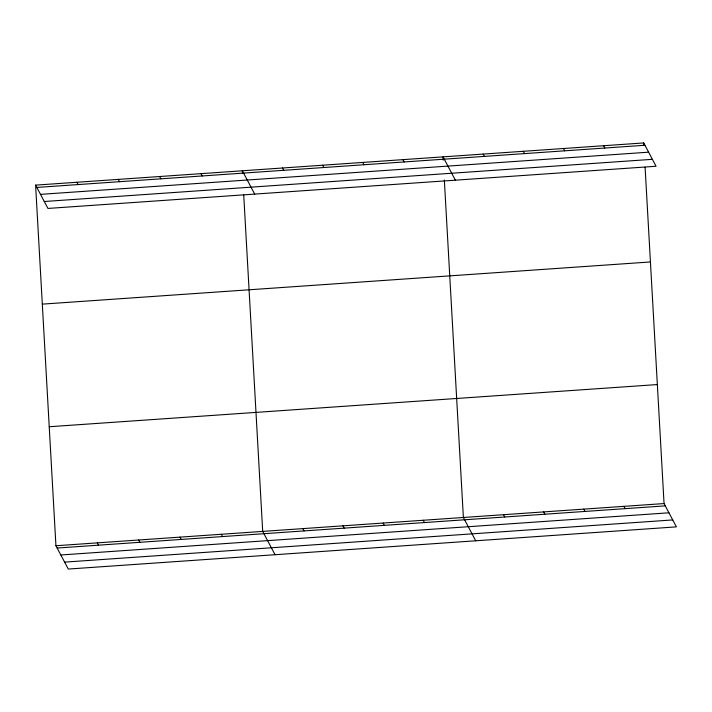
<?xml version="1.0" encoding="UTF-8"?>
<svg xmlns="http://www.w3.org/2000/svg" width="712" height="712" viewBox="0 0 712 712"><rect width="100%" height="100%" fill="white"/><g stroke="black" fill="none" stroke-linecap="round" stroke-linejoin="round"><path stroke-width="1.07" d="M35.6 185.129L643.719 142.943L656.063 166.261L47.944 208.438L35.6 185.129L55.937 545.739L68.281 569.057L676.4 526.871L664.056 503.562L645.09 167.186M36.819 187.434L644.938 145.257M40.495 194.367L648.614 152.181M44.269 201.505L652.388 159.328M42.311 304.131L650.43 261.954M49.226 426.737L657.345 384.56M55.937 545.739L664.056 503.562M57.156 548.044L665.275 505.867M60.831 554.977L668.951 512.8M64.614 562.124L672.733 519.938M603.58 145.729L604.808 148.034M563.45 148.514L564.669 150.819M523.311 151.3L524.53 153.605M483.172 154.086L484.4 156.391M455.386 180.18L443.042 156.863L443.229 160.173M623.926 506.348L625.145 508.653M402.903 159.648L404.122 161.953M583.787 509.133L585.006 511.438M362.764 162.434L363.992 164.739M543.648 511.91L544.867 514.215M322.634 165.22L323.853 167.525M503.517 514.696L504.737 517.001M282.495 168.005L283.714 170.31M475.723 540.791L463.378 517.482L444.341 180.002M254.7 194.1L242.365 170.782L242.481 172.989M423.24 520.267L424.468 522.572M201.006 173.657L202.226 175.962M383.109 523.053L384.329 525.358M159.657 176.523L160.876 178.828M342.97 525.83L344.19 528.135M118.308 179.388L119.527 181.694M302.831 528.615L304.06 530.921M275.046 554.71L262.701 531.401L243.727 195.026M76.949 182.254L78.169 184.568M221.343 534.267L222.571 536.572M179.994 537.133L181.213 539.447M138.644 540.008L139.864 542.313M97.295 542.873L98.514 545.178M643.719 142.943L643.844 145.15"/></g></svg>
